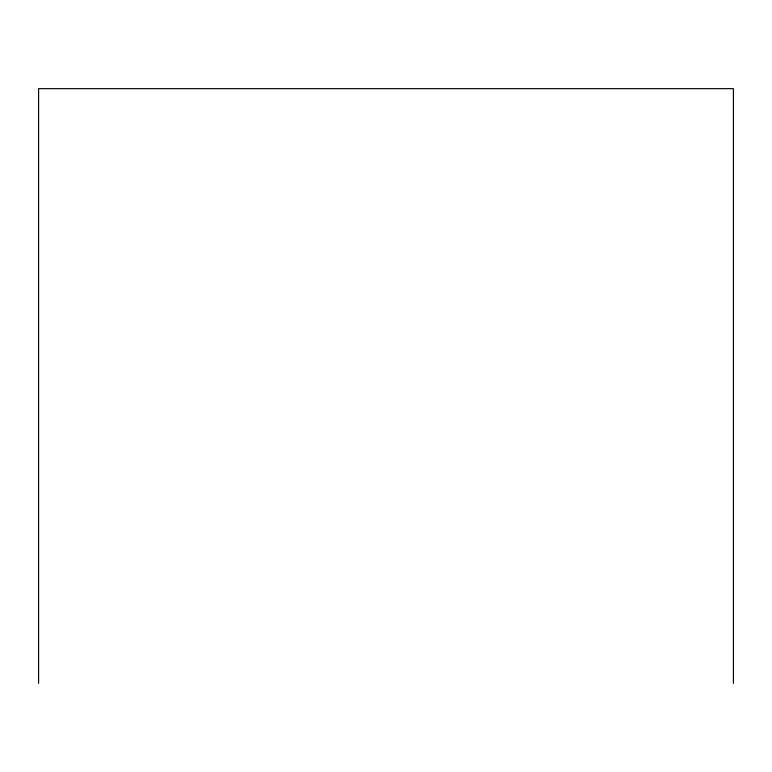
<?xml version="1.0" encoding="UTF-8"?>
<svg xmlns="http://www.w3.org/2000/svg" width="772" height="772" viewBox="0 0 772 772"><rect width="100%" height="100%" fill="white"/><g stroke="black" fill="none" stroke-linecap="round" stroke-linejoin="round"><path stroke-width="1.16" d="M733.4 683.355L733.4 88.645L38.6 88.645L38.6 683.355"/></g></svg>
